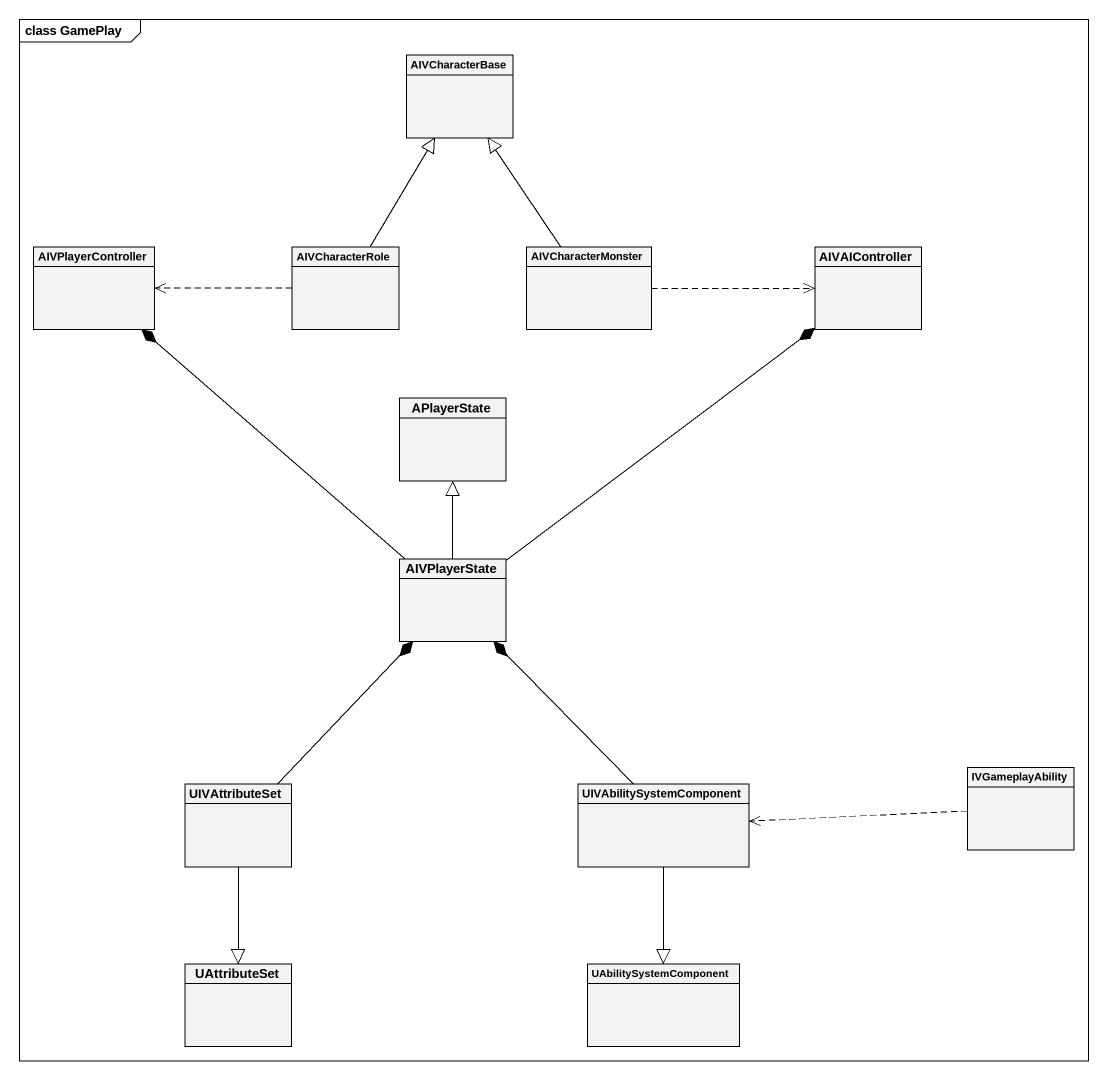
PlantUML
@startuml
mainframe class GamePlay
hide circle
hide empty members
class AIVCharacterBase
class AIVPlayerController
class AIVCharacterRole
class AIVCharacterMonster
class AIVAIController
class APlayerState
class AIVPlayerState
class UIVAttributeSet
class UIVAbilitySystemComponent
class IVGameplayAbility
class UAttributeSet
class UAbilitySystemComponent
AIVCharacterRole -up-|> AIVCharacterBase
AIVCharacterRole .left.> AIVPlayerController
AIVCharacterMonster -up-|> AIVCharacterBase
AIVCharacterMonster .right.> AIVAIController
AIVPlayerState -up-* AIVPlayerController
AIVPlayerState -up-* AIVAIController
AIVPlayerState -up-|> APlayerState
UIVAttributeSet -up-* AIVPlayerState
UIVAttributeSet --|> UAttributeSet
UIVAbilitySystemComponent -up-* AIVPlayerState
UIVAbilitySystemComponent --|> UAbilitySystemComponent
IVGameplayAbility .left.> UIVAbilitySystemComponent
@enduml
